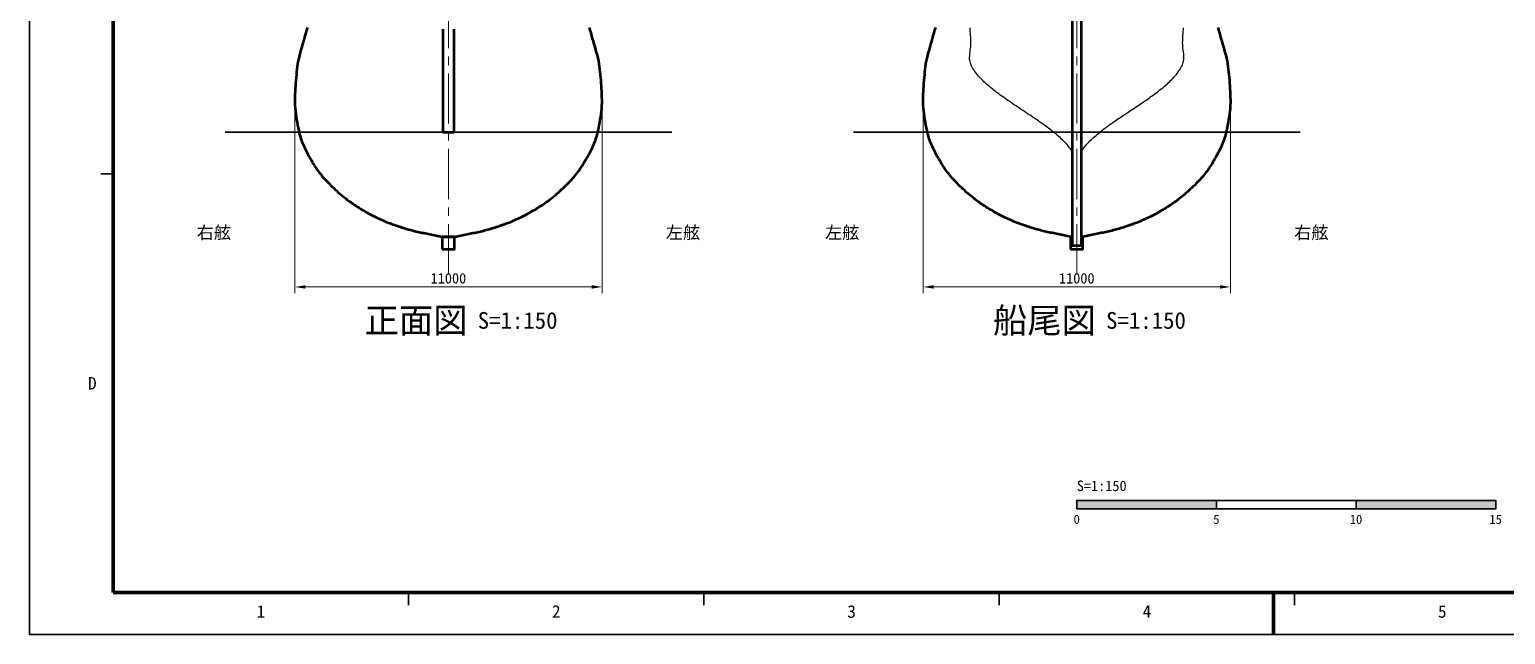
# Model space of a CAD drawing. Header units: millimetres. Extents: x 0 to 89100, y 0 to 63000.
# Drawn here: x 0 to 52851, y 0 to 21672 of the extents above; entities that cross this region are included whole.
import ezdxf
from ezdxf.enums import TextEntityAlignment as Align

# ---------------------------------------------------------------- set-up
doc = ezdxf.new("R2010")
doc.units = ezdxf.units.MM
doc.header["$LTSCALE"] = 150
doc.linetypes.add('CL', pattern=[18, 12, -2, 2, -2])
for name, color, linetype, lineweight in [('中心線', 1, 'CL', 18), ('喫水線', 5, 'Continuous', 35), ('外形', 7, 'Continuous', 50), ('寸法', 5, 'Continuous', 18), ('文字', 7, 'Continuous', 25), ('枠', 7, 'Continuous', 70), ('細部', 7, 'Continuous', 25), ('表題', 7, 'Continuous', 35)]:
    doc.layers.add(name, color=color, linetype=linetype, lineweight=lineweight)
doc.styles.add('JP', font='msgothic.ttc')
doc.dimstyles.new('JIS', dxfattribs={"dimscale": 150, "dimtxt": 2.5, "dimasz": 2.5, "dimexe": 1.5, "dimexo": 1.5, "dimgap": 0.8, "dimtad": 1, "dimdec": 0, "dimtxsty": 'JP', "dimcen": 2.5, "dimclrd": 5, "dimclre": 5, "dimclrt": 5, "dimazin": 3, "dimtfac": 1, "dimtmove": 0, "dimatfit": 3, "dimlwd": 18, "dimlwe": 18})

msp = doc.modelspace()

# ---------------------------------------------------------------- hatches: boundary and pattern name
at = {"layer": '表題'}
h = msp.add_hatch(color=7, dxfattribs=at)
h.dxf.hatch_style = 1
h.paths.add_polyline_path([(37500, 4500), (42500, 4500), (42500, 4800), (37500, 4800)])
h = msp.add_hatch(color=7, dxfattribs=at)
h.dxf.hatch_style = 1
h.paths.add_polyline_path([(47500, 4500), (52500, 4500), (52500, 4800), (47500, 4800)])

# ---------------------------------------------------------------- linework, layer by layer
at = {"layer": '中心線'}
for p, q in [((15000, 12900), (15000, 55800)), ((37500, 12900), (37500, 55800))]:
    msp.add_line(p, q, dxfattribs=at)
at = {"layer": '喫水線'}
for p, q in [((7000, 18000), (23000, 18000)), ((29500, 18000), (45500, 18000))]:
    msp.add_line(p, q, dxfattribs=at)
at = {"layer": '外形'}
for points in [[(37330, 13935), (37670, 13935), (37670, 23000), (37330, 23000), (37330, 13935)], [(9949.2, 21750), (9919.9, 21650), (9891.2, 21550), (9863.5, 21450), (9836.5, 21350), (9808.4, 21250), (9779.4, 21150), (9750.1, 21050), (9721.1, 20950), (9692.9, 20850), (9666.2, 20750), (9641.6, 20650), (9619.6, 20550), (9600.8, 20450), (9585.9, 20350), (9574.7, 20250), (9564.4, 20150), (9554.5, 20050), (9545, 19950), (9536.1, 19850), (9527.9, 19750), (9520.6, 19650), (9514.2, 19550), (9508.8, 19450), (9504.6, 19350), (9501.7, 19250), (9500.2, 19150), (9500.4, 19050), (9503.9, 18950), (9510.6, 18850), (9520.1, 18750), (9532.1, 18650), (9546.3, 18550), (9562.5, 18450), (9580.2, 18350), (9599.1, 18250), (9619.1, 18150), (9639.6, 18050), (9661.1, 17950), (9687.5, 17850), (9719.1, 17750), (9737.2, 17700), (9755.3, 17650), (9775.7, 17600), (9796, 17550), (9818.3, 17500), (9840.6, 17450), (9864.7, 17400), (9888.8, 17350), (9914.5, 17300), (9940.1, 17250), (9967.2, 17200), (9994.3, 17150), (10022.6, 17100), (10050.8, 17050), (10080.1, 17000), (10109.3, 16950), (10139.4, 16900), (10169.5, 16850), (10200.5, 16800), (10231.5, 16750), (10265.5, 16700), (10299.4, 16650), (10336.5, 16600), (10373.7, 16550), (10413.8, 16500), (10453.9, 16450), (10496.8, 16400), (10539.8, 16350), (10585.4, 16300), (10631, 16250), (10679.2, 16200), (10727.4, 16150), (10777.9, 16100), (10828.4, 16050), (10881.2, 16000), (10934, 15950), (10988.8, 15900), (11043.7, 15850), (11100.7, 15800), (11157.7, 15750), (11218.2, 15700), (11278.8, 15650), (11321.9, 15616.7), (11365, 15583.3), (11408.2, 15550), (11454.3, 15516.7), (11500.4, 15483.3), (11546.5, 15450), (11595.9, 15416.7), (11645.2, 15383.3), (11694.6, 15350), (11747.4, 15316.7), (11800.3, 15283.3), (11853.1, 15250), (11909.7, 15216.7), (11966.3, 15183.3), (12022.9, 15150), (12083.4, 15116.7), (12143.9, 15083.3), (12204.5, 15050), (12253.2, 15025), (12302, 15000), (12350.7, 14975), (12399.5, 14950), (12453.2, 14925), (12507, 14900), (12560.7, 14875), (12614.4, 14850), (12674.6, 14825), (12734.7, 14800), (12794.8, 14775), (12854.9, 14750), (12909.1, 14730), (12963.2, 14710), (13017.4, 14690), (13071.6, 14670), (13125.7, 14650), (13176.8, 14633.3), (13227.8, 14616.7), (13278.9, 14600), (13329.9, 14583.3), (13381, 14566.7), (13432, 14550), (13484, 14535.7), (13536, 14521.4), (13587.9, 14507.1), (13639.9, 14492.9), (13691.9, 14478.6), (13743.9, 14464.3), (13795.8, 14450), (13849.4, 14438.9), (13902.9, 14427.8), (13956.5, 14416.7), (14010.1, 14405.6), (14063.6, 14394.4), (14117.2, 14383.3), (14170.7, 14372.2), (14224.3, 14361.1), (14277.9, 14350), (14333.7, 14338.9), (14389.5, 14327.8), (14445.2, 14316.7), (14501, 14305.6), (14556.8, 14294.4), (14612.6, 14283.3), (14668.4, 14272.2), (14724.2, 14261.1), (14780, 14250), (14835, 14250), (14890, 14250), (14945, 14250), (15000, 14250), (15055, 14250), (15110, 14250), (15165, 14250), (15220, 14250)], [(14800, 18000), (14857.1, 18000), (14914.3, 18000), (14971.4, 18000), (15028.6, 18000), (15085.7, 18000), (15142.9, 18000), (15200, 18000), (15200, 18052.6), (15200, 18105.2), (15200, 18157.7), (15200, 18210.3), (15200, 18262.9), (15200, 18315.5), (15200, 18368), (15200, 18420.6), (15200, 18473.2), (15200, 18525.8), (15200, 18578.4), (15200, 18630.9), (15200, 18683.5), (15200, 18736.1), (15200, 18788.7), (15200, 18841.2), (15200, 18893.8), (15200, 18946.4), (15200, 18999), (15200, 19051.5), (15200, 19104.1), (15200, 19156.7), (15200, 19209.3), (15200, 19261.9), (15200, 19314.4), (15200, 19367), (15200, 19419.6), (15200, 19472.2), (15200, 19524.7), (15200, 19577.3), (15200, 19629.9), (15200, 19682.5), (15200, 19735.1), (15200, 19787.6), (15200, 19840.2), (15200, 19892.8), (15200, 19945.4), (15200, 19997.9), (15200, 20050.5), (15200, 20103.1), (15200, 20155.7), (15200, 20208.2), (15200, 20260.8), (15200, 20313.4), (15200, 20366), (15200, 20418.6), (15200, 20471.1), (15200, 20523.7), (15200, 20576.3), (15200, 20628.9), (15200, 20681.4), (15200, 20734), (15200, 20786.6), (15200, 20839.2), (15200, 20891.8), (15200, 20944.3), (15200, 20996.9), (15200, 21049.5), (15200, 21102.1), (15200, 21154.6), (15200, 21207.2), (15200, 21259.8), (15200, 21312.4), (15200, 21364.9), (15200, 21417.5), (15200, 21470.1), (15200, 21522.7), (15200, 21575.3), (15200, 21627.8), (15200, 21680.4)], [(14800, 21680.4), (14800, 21627.8), (14800, 21575.3), (14800, 21522.7), (14800, 21470.1), (14800, 21417.5), (14800, 21364.9), (14800, 21312.4), (14800, 21259.8), (14800, 21207.2), (14800, 21154.6), (14800, 21102.1), (14800, 21049.5), (14800, 20996.9), (14800, 20944.3), (14800, 20891.8), (14800, 20839.2), (14800, 20786.6), (14800, 20734), (14800, 20681.4), (14800, 20628.9), (14800, 20576.3), (14800, 20523.7), (14800, 20471.1), (14800, 20418.6), (14800, 20366), (14800, 20313.4), (14800, 20260.8), (14800, 20208.2), (14800, 20155.7), (14800, 20103.1), (14800, 20050.5), (14800, 19997.9), (14800, 19945.4), (14800, 19892.8), (14800, 19840.2), (14800, 19787.6), (14800, 19735.1), (14800, 19682.5), (14800, 19629.9), (14800, 19577.3), (14800, 19524.7), (14800, 19472.2), (14800, 19419.6), (14800, 19367), (14800, 19314.4), (14800, 19261.9), (14800, 19209.3), (14800, 19156.7), (14800, 19104.1), (14800, 19051.5), (14800, 18999), (14800, 18946.4), (14800, 18893.8), (14800, 18841.2), (14800, 18788.7), (14800, 18736.1), (14800, 18683.5), (14800, 18630.9), (14800, 18578.4), (14800, 18525.8), (14800, 18473.2), (14800, 18420.6), (14800, 18368), (14800, 18315.5), (14800, 18262.9), (14800, 18210.3), (14800, 18157.7), (14800, 18105.2), (14800, 18052.6), (14800, 18000)], [(15220, 14250), (15275.8, 14261.1), (15331.6, 14272.2), (15387.4, 14283.3), (15443.2, 14294.4), (15499, 14305.6), (15554.8, 14316.7), (15610.5, 14327.8), (15666.3, 14338.9), (15722.1, 14350), (15775.7, 14361.1), (15829.3, 14372.2), (15882.8, 14383.3), (15936.4, 14394.4), (15989.9, 14405.6), (16043.5, 14416.7), (16097.1, 14427.8), (16150.6, 14438.9), (16204.2, 14450), (16256.1, 14464.3), (16308.1, 14478.6), (16360.1, 14492.9), (16412.1, 14507.1), (16464, 14521.4), (16516, 14535.7), (16568, 14550), (16619, 14566.7), (16670.1, 14583.3), (16721.1, 14600), (16772.2, 14616.7), (16823.2, 14633.3), (16874.3, 14650), (16928.4, 14670), (16982.6, 14690), (17036.8, 14710), (17090.9, 14730), (17145.1, 14750), (17205.2, 14775), (17265.3, 14800), (17325.4, 14825), (17385.6, 14850), (17439.3, 14875), (17493, 14900), (17546.8, 14925), (17600.5, 14950), (17649.3, 14975), (17698, 15000), (17746.8, 15025), (17795.5, 15050), (17856.1, 15083.3), (17916.6, 15116.7), (17977.1, 15150), (18033.7, 15183.3), (18090.3, 15216.7), (18146.9, 15250), (18199.7, 15283.3), (18252.6, 15316.7), (18305.4, 15350), (18354.8, 15383.3), (18404.1, 15416.7), (18453.5, 15450), (18499.6, 15483.3), (18545.7, 15516.7), (18591.8, 15550), (18635, 15583.3), (18678.1, 15616.7), (18721.2, 15650), (18781.8, 15700), (18842.3, 15750), (18899.3, 15800), (18956.3, 15850), (19011.2, 15900), (19066, 15950), (19118.8, 16000), (19171.6, 16050), (19222.1, 16100), (19272.6, 16150), (19320.8, 16200), (19369, 16250), (19414.6, 16300), (19460.2, 16350), (19503.2, 16400), (19546.1, 16450), (19586.2, 16500), (19626.3, 16550), (19663.5, 16600), (19700.6, 16650), (19734.5, 16700), (19768.5, 16750), (19799.5, 16800), (19830.5, 16850), (19860.6, 16900), (19890.7, 16950), (19919.9, 17000), (19949.2, 17050), (19977.4, 17100), (20005.7, 17150), (20032.8, 17200), (20059.9, 17250), (20085.5, 17300), (20111.2, 17350), (20135.3, 17400), (20159.4, 17450), (20181.7, 17500), (20204, 17550), (20224.3, 17600), (20244.7, 17650), (20262.8, 17700), (20280.9, 17750), (20312.5, 17850), (20338.9, 17950), (20360.4, 18050), (20380.9, 18150), (20400.9, 18250), (20419.8, 18350), (20437.5, 18450), (20453.7, 18550), (20467.9, 18650), (20479.9, 18750), (20489.4, 18850), (20496.1, 18950), (20499.6, 19050), (20499.8, 19150), (20498.3, 19250), (20495.4, 19350), (20491.2, 19450), (20485.8, 19550), (20479.4, 19650), (20472.1, 19750), (20463.9, 19850), (20455, 19950), (20445.5, 20050), (20435.6, 20150), (20425.3, 20250), (20414.1, 20350), (20399.2, 20450), (20380.4, 20550), (20358.4, 20650), (20333.8, 20750), (20307.1, 20850), (20278.9, 20950), (20249.9, 21050), (20220.6, 21150), (20191.6, 21250), (20163.5, 21350), (20136.5, 21450), (20108.8, 21550), (20080.1, 21650), (20050.8, 21750)], [(37280, 14250), (37224.2, 14261.1), (37168.4, 14272.2), (37112.6, 14283.3), (37056.8, 14294.4), (37001, 14305.6), (36945.2, 14316.7), (36889.5, 14327.8), (36833.7, 14338.9), (36777.9, 14350), (36724.3, 14361.1), (36670.7, 14372.2), (36617.2, 14383.3), (36563.6, 14394.4), (36510.1, 14405.6), (36456.5, 14416.7), (36402.9, 14427.8), (36349.4, 14438.9), (36295.8, 14450), (36243.9, 14464.3), (36191.9, 14478.6), (36139.9, 14492.9), (36087.9, 14507.1), (36036, 14521.4), (35984, 14535.7), (35932, 14550), (35881, 14566.7), (35829.9, 14583.3), (35778.9, 14600), (35727.8, 14616.7), (35676.8, 14633.3), (35625.7, 14650), (35571.6, 14670), (35517.4, 14690), (35463.2, 14710), (35409.1, 14730), (35354.9, 14750), (35294.8, 14775), (35234.7, 14800), (35174.6, 14825), (35114.4, 14850), (35060.7, 14875), (35007, 14900), (34953.2, 14925), (34899.5, 14950), (34850.7, 14975), (34802, 15000), (34753.2, 15025), (34704.5, 15050), (34643.9, 15083.3), (34583.4, 15116.7), (34522.9, 15150), (34466.3, 15183.3), (34409.7, 15216.7), (34353.1, 15250), (34300.3, 15283.3), (34247.4, 15316.7), (34194.6, 15350), (34145.2, 15383.3), (34095.9, 15416.7), (34046.5, 15450), (34000.4, 15483.3), (33954.3, 15516.7), (33908.2, 15550), (33865, 15583.3), (33821.9, 15616.7), (33778.8, 15650), (33718.2, 15700), (33657.7, 15750), (33600.7, 15800), (33543.7, 15850), (33488.8, 15900), (33434, 15950), (33381.2, 16000), (33328.4, 16050), (33277.9, 16100), (33227.4, 16150), (33179.2, 16200), (33131, 16250), (33085.4, 16300), (33039.8, 16350), (32996.8, 16400), (32953.9, 16450), (32913.8, 16500), (32873.7, 16550), (32836.5, 16600), (32799.4, 16650), (32765.5, 16700), (32731.5, 16750), (32700.5, 16800), (32669.5, 16850), (32639.4, 16900), (32609.3, 16950), (32580.1, 17000), (32550.8, 17050), (32522.6, 17100), (32494.3, 17150), (32467.2, 17200), (32440.1, 17250), (32414.5, 17300), (32388.8, 17350), (32364.7, 17400), (32340.6, 17450), (32318.3, 17500), (32296, 17550), (32275.7, 17600), (32255.3, 17650), (32237.2, 17700), (32219.1, 17750), (32187.5, 17850), (32161.1, 17950), (32139.6, 18050), (32119.1, 18150), (32099.1, 18250), (32080.2, 18350), (32062.5, 18450), (32046.3, 18550), (32032.1, 18650), (32020.1, 18750), (32010.6, 18850), (32003.9, 18950), (32000.4, 19050), (32000.2, 19150), (32001.7, 19250), (32004.6, 19350), (32008.8, 19450), (32014.2, 19550), (32020.6, 19650), (32027.9, 19750), (32036.1, 19850), (32045, 19950), (32054.5, 20050), (32064.4, 20150), (32074.7, 20250), (32085.9, 20350), (32100.8, 20450), (32119.6, 20550), (32141.6, 20650), (32166.2, 20750), (32192.9, 20850), (32221.1, 20950), (32250.1, 21050), (32279.4, 21150), (32308.4, 21250), (32336.5, 21350), (32363.5, 21450), (32391.2, 21550), (32419.9, 21650), (32449.2, 21750)], [(42550.8, 21750), (42580.1, 21650), (42608.8, 21550), (42636.5, 21450), (42663.5, 21350), (42691.6, 21250), (42720.6, 21150), (42749.9, 21050), (42778.9, 20950), (42807.1, 20850), (42833.8, 20750), (42858.4, 20650), (42880.4, 20550), (42899.2, 20450), (42914.1, 20350), (42925.3, 20250), (42935.6, 20150), (42945.5, 20050), (42955, 19950), (42963.9, 19850), (42972.1, 19750), (42979.4, 19650), (42985.8, 19550), (42991.2, 19450), (42995.4, 19350), (42998.3, 19250), (42999.8, 19150), (42999.6, 19050), (42996.1, 18950), (42989.4, 18850), (42979.9, 18750), (42967.9, 18650), (42953.7, 18550), (42937.5, 18450), (42919.8, 18350), (42900.9, 18250), (42880.9, 18150), (42860.4, 18050), (42838.9, 17950), (42812.5, 17850), (42780.9, 17750), (42762.8, 17700), (42744.7, 17650), (42724.3, 17600), (42704, 17550), (42681.7, 17500), (42659.4, 17450), (42635.3, 17400), (42611.2, 17350), (42585.5, 17300), (42559.9, 17250), (42532.8, 17200), (42505.7, 17150), (42477.4, 17100), (42449.2, 17050), (42419.9, 17000), (42390.7, 16950), (42360.6, 16900), (42330.5, 16850), (42299.5, 16800), (42268.5, 16750), (42234.5, 16700), (42200.6, 16650), (42163.5, 16600), (42126.3, 16550), (42086.2, 16500), (42046.1, 16450), (42003.2, 16400), (41960.2, 16350), (41914.6, 16300), (41869, 16250), (41820.8, 16200), (41772.6, 16150), (41722.1, 16100), (41671.6, 16050), (41618.8, 16000), (41566, 15950), (41511.2, 15900), (41456.3, 15850), (41399.3, 15800), (41342.3, 15750), (41281.8, 15700), (41221.2, 15650), (41178.1, 15616.7), (41135, 15583.3), (41091.8, 15550), (41045.7, 15516.7), (40999.6, 15483.3), (40953.5, 15450), (40904.1, 15416.7), (40854.8, 15383.3), (40805.4, 15350), (40752.6, 15316.7), (40699.7, 15283.3), (40646.9, 15250), (40590.3, 15216.7), (40533.7, 15183.3), (40477.1, 15150), (40416.6, 15116.7), (40356.1, 15083.3), (40295.5, 15050), (40246.8, 15025), (40198, 15000), (40149.3, 14975), (40100.5, 14950), (40046.8, 14925), (39993, 14900), (39939.3, 14875), (39885.6, 14850), (39825.4, 14825), (39765.3, 14800), (39705.2, 14775), (39645.1, 14750), (39590.9, 14730), (39536.8, 14710), (39482.6, 14690), (39428.4, 14670), (39374.3, 14650), (39323.2, 14633.3), (39272.2, 14616.7), (39221.1, 14600), (39170.1, 14583.3), (39119, 14566.7), (39068, 14550), (39016, 14535.7), (38964, 14521.4), (38912.1, 14507.1), (38860.1, 14492.9), (38808.1, 14478.6), (38756.1, 14464.3), (38704.2, 14450), (38650.6, 14438.9), (38597.1, 14427.8), (38543.5, 14416.7), (38489.9, 14405.6), (38436.4, 14394.4), (38382.8, 14383.3), (38329.3, 14372.2), (38275.7, 14361.1), (38222.1, 14350), (38166.3, 14338.9), (38110.5, 14327.8), (38054.8, 14316.7), (37999, 14305.6), (37943.2, 14294.4), (37887.4, 14283.3), (37831.6, 14272.2), (37775.8, 14261.1), (37720, 14250), (37665, 14250)], [(14780, 13800), (14835, 13800), (14890, 13800), (14945, 13800), (15000, 13800), (15055, 13800), (15110, 13800), (15165, 13800), (15220, 13800), (15220, 13856.2), (15220, 13912.5), (15220, 13968.8), (15220, 14025), (15220, 14081.2), (15220, 14137.5), (15220, 14193.8), (15220, 14250), (15165, 14250), (15110, 14250), (15055, 14250), (15000, 14250), (14945, 14250), (14890, 14250), (14835, 14250), (14780, 14250), (14780, 14193.8), (14780, 14137.5), (14780, 14081.2), (14780, 14025), (14780, 13968.8), (14780, 13912.5), (14780, 13856.2), (14780, 13800)], [(37280, 13800), (37335, 13800), (37390, 13800), (37445, 13800), (37500, 13800), (37555, 13800), (37610, 13800), (37665, 13800), (37720, 13800), (37720, 13856.2), (37720, 13912.5), (37720, 13968.8), (37720, 14025), (37720, 14081.2), (37720, 14137.5), (37720, 14193.8), (37720, 14250), (37665, 14250)], [(37335, 14250), (37280, 14250), (37280, 14193.8), (37280, 14137.5), (37280, 14081.2), (37280, 14025), (37280, 13968.8), (37280, 13912.5), (37280, 13856.2), (37280, 13800)], [(37335, 14250), (37280, 14250)]]:
    msp.add_lwpolyline(points, dxfattribs=at)
at = {"layer": '枠'}
msp.add_line((44550, 0), (44550, 1500), dxfattribs=at)
msp.add_lwpolyline([(3000, 1500), (87600, 1500), (87600, 61500), (3000, 61500)], close=True, dxfattribs=at)
at = {"layer": '細部'}
for points in [[(37336.9, 17300), (37306.2, 17350), (37275.4, 17400), (37233.7, 17450), (37192.1, 17500), (37150.4, 17550), (37108.8, 17600), (37067.8, 17640), (37026.9, 17680), (36985.9, 17720), (36945, 17760), (36904.1, 17800), (36856.8, 17840), (36809.6, 17880), (36762.4, 17920), (36715.2, 17960), (36668, 18000), (36624.4, 18033.3), (36580.8, 18066.7), (36537.2, 18100), (36493.6, 18133.3), (36450, 18166.7), (36406.4, 18200), (36359.3, 18233.3), (36312.3, 18266.7), (36265.2, 18300), (36218.2, 18333.3), (36171.2, 18366.7), (36124.1, 18400), (36074.7, 18433.3), (36025.4, 18466.7), (35976, 18500), (35926.7, 18533.3), (35877.3, 18566.7), (35827.9, 18600), (35777.5, 18633.3), (35727.1, 18666.7), (35676.7, 18700), (35626.2, 18733.3), (35575.8, 18766.7), (35525.4, 18800), (35475.3, 18833.3), (35425.2, 18866.7), (35375.1, 18900), (35324.9, 18933.3), (35274.8, 18966.7), (35224.7, 19000), (35176.3, 19033.3), (35127.9, 19066.7), (35079.5, 19100), (35031.1, 19133.3), (34982.7, 19166.7), (34934.3, 19200), (34888.4, 19233.3), (34842.6, 19266.7), (34796.7, 19300), (34750.8, 19333.3), (34705, 19366.7), (34659.1, 19400), (34616.8, 19433.3), (34574.4, 19466.7), (34532.1, 19500), (34489.8, 19533.3), (34447.4, 19566.7), (34405.1, 19600), (34359.7, 19640), (34314.3, 19680), (34268.9, 19720), (34223.5, 19760), (34178.1, 19800), (34139.3, 19840), (34100.4, 19880), (34061.6, 19920), (34022.7, 19960), (33983.9, 20000), (33944.8, 20050), (33905.7, 20100), (33866.7, 20150), (33827.6, 20200), (33799.7, 20250), (33771.7, 20300), (33743.8, 20350), (33715.8, 20400), (33697.8, 20466.7), (33679.8, 20533.3), (33661.8, 20600), (33664.2, 20666.7), (33666.7, 20733.3), (33669.1, 20800), (33678.7, 20866.7), (33688.2, 20933.3), (33697.8, 21000), (33701.3, 21066.7), (33704.8, 21133.3), (33708.3, 21200), (33706.6, 21266.7), (33704.8, 21333.3), (33703, 21400), (33698.2, 21466.7), (33693.3, 21533.3), (33688.4, 21600), (33683.2, 21666.7), (33678, 21733.3)], [(37663.1, 17300), (37693.8, 17350), (37724.6, 17400), (37766.3, 17450), (37807.9, 17500), (37849.6, 17550), (37891.2, 17600), (37932.2, 17640), (37973.1, 17680), (38014.1, 17720), (38055, 17760), (38095.9, 17800), (38143.2, 17840), (38190.4, 17880), (38237.6, 17920), (38284.8, 17960), (38332, 18000), (38375.6, 18033.3), (38419.2, 18066.7), (38462.8, 18100), (38506.4, 18133.3), (38550, 18166.7), (38593.6, 18200), (38640.7, 18233.3), (38687.7, 18266.7), (38734.8, 18300), (38781.8, 18333.3), (38828.8, 18366.7), (38875.9, 18400), (38925.3, 18433.3), (38974.6, 18466.7), (39024, 18500), (39073.3, 18533.3), (39122.7, 18566.7), (39172.1, 18600), (39222.5, 18633.3), (39272.9, 18666.7), (39323.3, 18700), (39373.8, 18733.3), (39424.2, 18766.7), (39474.6, 18800), (39524.7, 18833.3), (39574.8, 18866.7), (39624.9, 18900), (39675.1, 18933.3), (39725.2, 18966.7), (39775.3, 19000), (39823.7, 19033.3), (39872.1, 19066.7), (39920.5, 19100), (39968.9, 19133.3), (40017.3, 19166.7), (40065.7, 19200), (40111.6, 19233.3), (40157.4, 19266.7), (40203.3, 19300), (40249.2, 19333.3), (40295, 19366.7), (40340.9, 19400), (40383.2, 19433.3), (40425.6, 19466.7), (40467.9, 19500), (40510.2, 19533.3), (40552.6, 19566.7), (40594.9, 19600), (40640.3, 19640), (40685.7, 19680), (40731.1, 19720), (40776.5, 19760), (40821.9, 19800), (40860.7, 19840), (40899.6, 19880), (40938.4, 19920), (40977.3, 19960), (41016.1, 20000), (41055.2, 20050), (41094.3, 20100), (41133.3, 20150), (41172.4, 20200), (41200.3, 20250), (41228.3, 20300), (41256.2, 20350), (41284.2, 20400), (41302.2, 20466.7), (41320.2, 20533.3), (41338.2, 20600), (41335.8, 20666.7), (41333.3, 20733.3), (41330.9, 20800), (41321.3, 20866.7), (41311.8, 20933.3), (41302.2, 21000), (41298.7, 21066.7), (41295.2, 21133.3), (41291.7, 21200), (41293.4, 21266.7), (41295.2, 21333.3), (41297, 21400), (41301.8, 21466.7), (41306.7, 21533.3), (41311.6, 21600), (41316.8, 21666.7), (41322, 21733.3)]]:
    msp.add_lwpolyline(points, dxfattribs=at)
at = {"layer": '表題'}
for p, q in [((3000, 16500), (2550, 16500)), ((13575, 1500), (13575, 1050)), ((24150, 1500), (24150, 1050)), ((34725, 1500), (34725, 1050)), ((45300, 1500), (45300, 1050))]:
    msp.add_line(p, q, dxfattribs=at)
for points in [[(0, 0), (89100, 0), (89100, 63000), (0, 63000)], [(37500, 4500), (42500, 4500), (42500, 4800), (37500, 4800)], [(42500, 4500), (47500, 4500), (47500, 4800), (42500, 4800)], [(47500, 4500), (52500, 4500), (52500, 4800), (47500, 4800)]]:
    msp.add_lwpolyline(points, close=True, dxfattribs=at)

# ---------------------------------------------------------------- texts
at = {"layer": '文字', "style": 'JP'}
for s, height, p in [('右舷', 450, (6600, 14400)), ('左舷', 450, (23400, 14400)), ('左舷', 450, (29100, 14400)), ('右舷', 450, (45900, 14400)), ('D', 450, (2250, 9000)), ('0', 330, (37500, 4125)), ('5', 330, (42500, 4125)), ('10', 330, (47500, 4125)), ('15', 330, (52500, 4125)), ('1', 450, (8287.5, 825)), ('2', 450, (18862.5, 825)), ('3', 450, (29437.5, 825)), ('4', 450, (40012.5, 825)), ('5', 450, (50587.5, 825))]:
    msp.add_text(s, height=height, dxfattribs=at).set_placement(p, align=Align.MIDDLE_CENTER)
for s, height, p in [('正面図', 900, (12000, 11250)), ('船尾図', 900, (34500, 11250)), ('S=1:150', 600, (16050, 11250)), ('S=1:150', 600, (38550, 11250)), ('S=1:150', 375, (37500, 5325))]:
    msp.add_text(s, height=height, dxfattribs=at).set_placement(p, align=Align.MIDDLE_LEFT)

# ---------------------------------------------------------------- dimensions: what is measured, and where the dimension line sits
at = {"layer": '寸法'}
for base, p1, p2 in [((9500, 12450), (9500, 19100), (20500, 19100)), ((32000, 12450), (32000, 19100), (43000, 19100))]:
    msp.add_linear_dim(base=base, p1=p1, p2=p2, dimstyle='JIS', dxfattribs=at).render()

doc.saveas('drawing.dxf')
